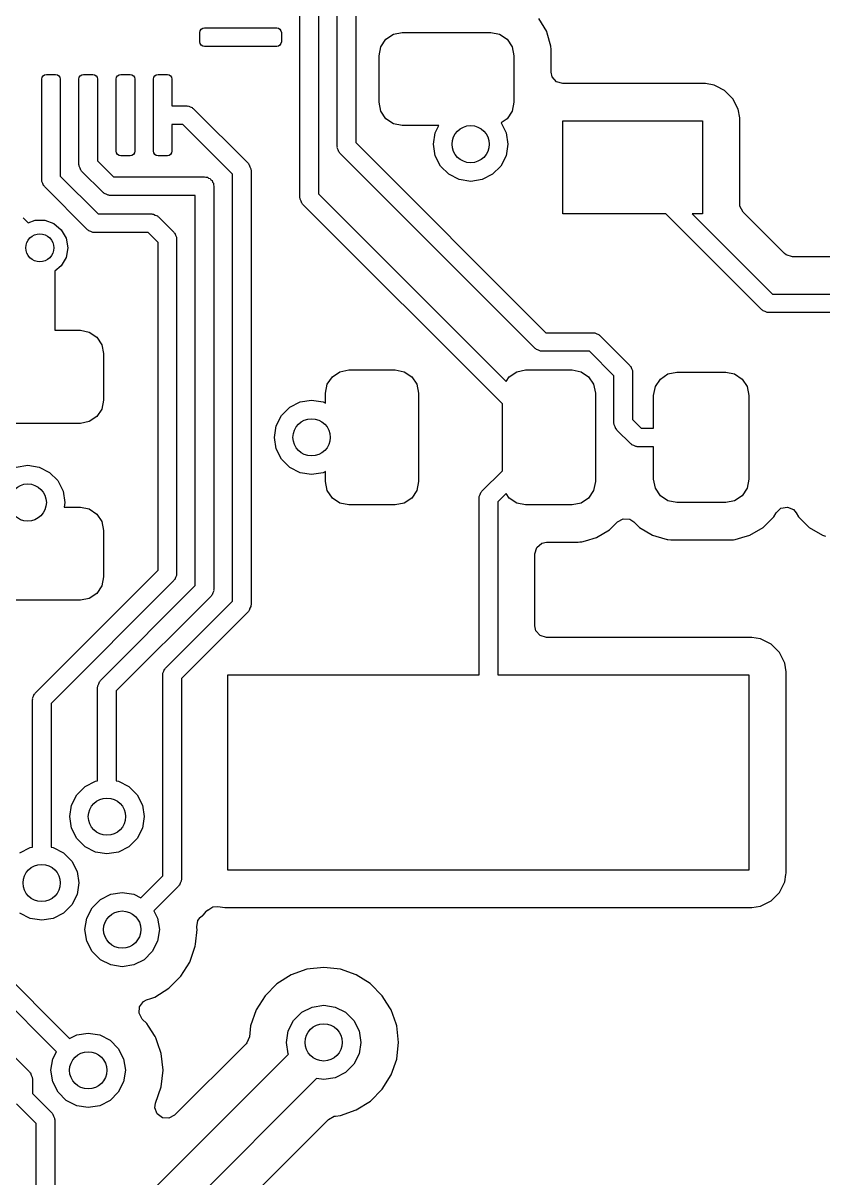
# Model space of a CAD drawing. Extents: x 0.71 to 7.56, y -5.16 to -0.79.
# Drawn here: x 4.2717 to 4.61, y -2.3802 to -1.8917 of the extents above; entities that cross this region are included whole.
import ezdxf

# ---------------------------------------------------------------- set-up
doc = ezdxf.new("R2010")
doc.units = 0
doc.header["$MEASUREMENT"] = 0
doc.layers.add('BLACK', color=7, linetype='CONTINUOUS')

msp = doc.modelspace()

# ---------------------------------------------------------------- linework, layer by layer
at = {"layer": 'BLACK', "linetype": 'CONTINUOUS'}
for p, q in [((4.4124, -1.82045), (4.4124, -1.94227)), ((4.40453, -1.9439), (4.40453, -1.82208)), ((4.38878, -1.96555), (4.38878, -1.8286)), ((4.39665, -1.82697), (4.39665, -1.96392)), ((4.49318, -1.89526), (4.48989, -1.88969)), ((4.34646, -1.89567), (4.34661, -1.89492)), ((4.34661, -1.89492), (4.34703, -1.89428)), ((4.34703, -1.89428), (4.34767, -1.89385)), ((4.34767, -1.89385), (4.34843, -1.8937)), ((4.34843, -1.8937), (4.37894, -1.8937)), ((4.37894, -1.8937), (4.37969, -1.89385)), ((4.37969, -1.89385), (4.38033, -1.89428)), ((4.38033, -1.89428), (4.38076, -1.89492)), ((4.38076, -1.89492), (4.38091, -1.89567)), ((4.34646, -1.89961), (4.34646, -1.89567)), ((4.34661, -1.90036), (4.34646, -1.89961)), ((4.38091, -1.89961), (4.38076, -1.90036)), ((4.38091, -1.89567), (4.38091, -1.89961)), ((4.42299, -1.90175), (4.42513, -1.89855)), ((4.42513, -1.89855), (4.42832, -1.89642)), ((4.42832, -1.89642), (4.43209, -1.89567)), ((4.43209, -1.89567), (4.46949, -1.89567)), ((4.46949, -1.89567), (4.47325, -1.89642)), ((4.47325, -1.89642), (4.47645, -1.89855)), ((4.47645, -1.89855), (4.47858, -1.90175)), ((4.49337, -1.89591), (4.49318, -1.89526)), ((4.49498, -1.90147), (4.49337, -1.89591)), ((4.34703, -1.901), (4.34661, -1.90036)), ((4.34767, -1.90142), (4.34703, -1.901)), ((4.34843, -1.90157), (4.34767, -1.90142)), ((4.37894, -1.90157), (4.34843, -1.90157)), ((4.37969, -1.90142), (4.37894, -1.90157)), ((4.38033, -1.901), (4.37969, -1.90142)), ((4.38076, -1.90036), (4.38033, -1.901)), ((4.42224, -1.90551), (4.42299, -1.90175)), ((4.47858, -1.90175), (4.47933, -1.90551)), ((4.4951, -1.90293), (4.49498, -1.90147)), ((4.49498, -1.90147), (4.49498, -1.90147)), ((4.4951, -1.91242), (4.4951, -1.90293)), ((4.42224, -1.9252), (4.42224, -1.90551)), ((4.47933, -1.90551), (4.47933, -1.9252)), ((4.27953, -1.91535), (4.27968, -1.9146)), ((4.27968, -1.9146), (4.2801, -1.91396)), ((4.2801, -1.91396), (4.28074, -1.91354)), ((4.28074, -1.91354), (4.2815, -1.91339)), ((4.2815, -1.91339), (4.28543, -1.91339)), ((4.28543, -1.91339), (4.28619, -1.91354)), ((4.28619, -1.91354), (4.28683, -1.91396)), ((4.28683, -1.91396), (4.28725, -1.9146)), ((4.28725, -1.9146), (4.2874, -1.91535)), ((4.29528, -1.91535), (4.29543, -1.9146)), ((4.29543, -1.9146), (4.29585, -1.91396)), ((4.29585, -1.91396), (4.29649, -1.91354)), ((4.29649, -1.91354), (4.29724, -1.91339)), ((4.29724, -1.91339), (4.30118, -1.91339)), ((4.30118, -1.91339), (4.30193, -1.91354)), ((4.30193, -1.91354), (4.30257, -1.91396)), ((4.30257, -1.91396), (4.303, -1.9146)), ((4.303, -1.9146), (4.30315, -1.91535)), ((4.31102, -1.91535), (4.31117, -1.9146)), ((4.31117, -1.9146), (4.3116, -1.91396)), ((4.3116, -1.91396), (4.31224, -1.91354)), ((4.31224, -1.91354), (4.31299, -1.91339)), ((4.31299, -1.91339), (4.31693, -1.91339)), ((4.31693, -1.91339), (4.31768, -1.91354)), ((4.31768, -1.91354), (4.31832, -1.91396)), ((4.31832, -1.91396), (4.31875, -1.9146)), ((4.31875, -1.9146), (4.3189, -1.91535)), ((4.32677, -1.91535), (4.32692, -1.9146)), ((4.32692, -1.9146), (4.32735, -1.91396)), ((4.32735, -1.91396), (4.32799, -1.91354)), ((4.32799, -1.91354), (4.32874, -1.91339)), ((4.32874, -1.91339), (4.33268, -1.91339)), ((4.33268, -1.91339), (4.33343, -1.91354)), ((4.33343, -1.91354), (4.33407, -1.91396)), ((4.33407, -1.91396), (4.3345, -1.9146)), ((4.3345, -1.9146), (4.33465, -1.91535)), ((4.49554, -1.91445), (4.4951, -1.91242)), ((4.49734, -1.91653), (4.49554, -1.91445)), ((4.27953, -1.93061), (4.27953, -1.91535)), ((4.2874, -1.91535), (4.2874, -1.93061)), ((4.29528, -1.93061), (4.29528, -1.91535)), ((4.30315, -1.91535), (4.30315, -1.93061)), ((4.31102, -1.94587), (4.31102, -1.91535)), ((4.3189, -1.91535), (4.3189, -1.94587)), ((4.32677, -1.94587), (4.32677, -1.91535)), ((4.33465, -1.91535), (4.33465, -1.92667)), ((4.49998, -1.9173), (4.49734, -1.91653)), ((4.5603, -1.9173), (4.49998, -1.9173)), ((4.56399, -1.91789), (4.5603, -1.9173)), ((4.56491, -1.91836), (4.56399, -1.91789)), ((4.56844, -1.92016), (4.56491, -1.91836)), ((4.57197, -1.92369), (4.56844, -1.92016)), ((4.56844, -1.92016), (4.56844, -1.92016)), ((4.56844, -1.92016), (4.56844, -1.92016)), ((4.57424, -1.92814), (4.57197, -1.92369)), ((4.57197, -1.92369), (4.57197, -1.92369)), ((4.57197, -1.92369), (4.57197, -1.92369)), ((4.33465, -1.92667), (4.34085, -1.92667)), ((4.34085, -1.92667), (4.34115, -1.92677)), ((4.34115, -1.92677), (4.34146, -1.92672)), ((4.34146, -1.92672), (4.34228, -1.92714)), ((4.34228, -1.92714), (4.34316, -1.92743)), ((4.34316, -1.92743), (4.34335, -1.92768)), ((4.34335, -1.92768), (4.34363, -1.92783)), ((4.34363, -1.92783), (4.36696, -1.95115)), ((4.42299, -1.92896), (4.42224, -1.9252)), ((4.42513, -1.93216), (4.42299, -1.92896)), ((4.47858, -1.92896), (4.47645, -1.93216)), ((4.47933, -1.9252), (4.47858, -1.92896)), ((4.57482, -1.93183), (4.57424, -1.92814)), ((4.27953, -1.9581), (4.27953, -1.93061)), ((4.2874, -1.93061), (4.2874, -1.95647)), ((4.29528, -1.95157), (4.29528, -1.93061)), ((4.30315, -1.93061), (4.30315, -1.94994)), ((4.42832, -1.93429), (4.42513, -1.93216)), ((4.43209, -1.93504), (4.42832, -1.93429)), ((4.47645, -1.93216), (4.47388, -1.93388)), ((4.47388, -1.93388), (4.476, -1.93805)), ((4.5, -1.97244), (4.5, -1.93307)), ((4.5, -1.93307), (4.55906, -1.93307)), ((4.55906, -1.93307), (4.55906, -1.97244)), ((4.57482, -1.96816), (4.57482, -1.93183)), ((4.57482, -1.93183), (4.57482, -1.93183)), ((4.33922, -1.93455), (4.33465, -1.93455)), ((4.33465, -1.93455), (4.33465, -1.94587)), ((4.36024, -1.95557), (4.33922, -1.93455)), ((4.44758, -1.93504), (4.43209, -1.93504)), ((4.44528, -1.94291), (4.44605, -1.93805)), ((4.44605, -1.93805), (4.44758, -1.93504)), ((4.476, -1.93805), (4.47677, -1.94291)), ((4.40463, -1.9442), (4.40453, -1.9439)), ((4.4124, -1.94227), (4.49277, -2.02264)), ((4.44605, -1.94778), (4.44528, -1.94291)), ((4.47677, -1.94291), (4.476, -1.94778)), ((4.31117, -1.94662), (4.31102, -1.94587)), ((4.3116, -1.94726), (4.31117, -1.94662)), ((4.31224, -1.94768), (4.3116, -1.94726)), ((4.31299, -1.94783), (4.31224, -1.94768)), ((4.31693, -1.94783), (4.31299, -1.94783)), ((4.31768, -1.94768), (4.31693, -1.94783)), ((4.31832, -1.94726), (4.31768, -1.94768)), ((4.31875, -1.94662), (4.31832, -1.94726)), ((4.3189, -1.94587), (4.31875, -1.94662)), ((4.32692, -1.94662), (4.32677, -1.94587)), ((4.32735, -1.94726), (4.32692, -1.94662)), ((4.32799, -1.94768), (4.32735, -1.94726)), ((4.32874, -1.94783), (4.32799, -1.94768)), ((4.33268, -1.94783), (4.32874, -1.94783)), ((4.33343, -1.94768), (4.33268, -1.94783)), ((4.33407, -1.94726), (4.33343, -1.94768)), ((4.3345, -1.94662), (4.33407, -1.94726)), ((4.33465, -1.94587), (4.3345, -1.94662)), ((4.40458, -1.94451), (4.40463, -1.9442)), ((4.40499, -1.94533), (4.40458, -1.94451)), ((4.40528, -1.94621), (4.40499, -1.94533)), ((4.40554, -1.9464), (4.40528, -1.94621)), ((4.40568, -1.94668), (4.40554, -1.9464)), ((4.48836, -2.02936), (4.40568, -1.94668)), ((4.44828, -1.95217), (4.44605, -1.94778)), ((4.476, -1.94778), (4.47376, -1.95217)), ((4.29537, -1.95188), (4.29528, -1.95157)), ((4.29532, -1.95219), (4.29537, -1.95188)), ((4.29574, -1.95301), (4.29532, -1.95219)), ((4.29603, -1.95389), (4.29574, -1.95301)), ((4.30315, -1.94994), (4.3099, -1.95669)), ((4.36696, -1.95115), (4.3671, -1.95144)), ((4.3671, -1.95144), (4.36736, -1.95162)), ((4.36736, -1.95162), (4.36764, -1.9525)), ((4.36764, -1.9525), (4.36806, -1.95332)), ((4.36806, -1.95332), (4.36801, -1.95363)), ((4.36801, -1.95363), (4.36811, -1.95394)), ((4.45177, -1.95565), (4.44828, -1.95217)), ((4.47376, -1.95217), (4.47028, -1.95565)), ((4.27963, -1.9584), (4.27953, -1.9581)), ((4.27958, -1.95871), (4.27963, -1.9584)), ((4.27999, -1.95953), (4.27958, -1.95871)), ((4.2874, -1.95647), (4.30338, -1.97244)), ((4.29628, -1.95407), (4.29603, -1.95389)), ((4.29643, -1.95436), (4.29628, -1.95407)), ((4.30548, -1.96341), (4.29643, -1.95436)), ((4.3099, -1.95669), (4.34843, -1.95669)), ((4.34843, -1.95669), (4.34902, -1.95689)), ((4.34902, -1.95689), (4.34964, -1.95689)), ((4.34964, -1.95689), (4.35015, -1.95725)), ((4.35015, -1.95725), (4.35074, -1.95744)), ((4.35074, -1.95744), (4.35111, -1.95795)), ((4.35111, -1.95795), (4.35161, -1.95832)), ((4.35161, -1.95832), (4.3518, -1.95891)), ((4.36024, -2.13616), (4.36024, -1.95557)), ((4.36811, -1.95394), (4.36811, -2.1378)), ((4.45616, -1.95789), (4.45177, -1.95565)), ((4.46102, -1.95866), (4.45616, -1.95789)), ((4.46589, -1.95789), (4.46102, -1.95866)), ((4.47028, -1.95565), (4.46589, -1.95789)), ((4.28028, -1.96041), (4.27999, -1.95953)), ((4.28054, -1.9606), (4.28028, -1.96041)), ((4.28068, -1.96088), (4.28054, -1.9606)), ((4.29896, -1.97916), (4.28068, -1.96088)), ((4.30577, -1.96356), (4.30548, -1.96341)), ((4.30595, -1.96382), (4.30577, -1.96356)), ((4.3518, -1.95891), (4.35217, -1.95941)), ((4.35217, -1.95941), (4.35217, -1.96004)), ((4.35217, -1.96004), (4.35236, -1.96063)), ((4.35236, -1.96063), (4.35236, -2.13127)), ((4.30683, -1.9641), (4.30595, -1.96382)), ((4.30765, -1.96452), (4.30683, -1.9641)), ((4.30797, -1.96447), (4.30765, -1.96452)), ((4.30827, -1.96457), (4.30797, -1.96447)), ((4.34449, -1.96457), (4.30827, -1.96457)), ((4.34449, -2.12964), (4.34449, -1.96457)), ((4.38888, -1.96585), (4.38878, -1.96555)), ((4.38883, -1.96617), (4.38888, -1.96585)), ((4.38925, -1.96699), (4.38883, -1.96617)), ((4.38953, -1.96787), (4.38925, -1.96699)), ((4.38979, -1.96805), (4.38953, -1.96787)), ((4.38993, -1.96834), (4.38979, -1.96805)), ((4.47441, -2.05281), (4.38993, -1.96834)), ((4.39665, -1.96392), (4.47597, -2.04324)), ((4.57493, -1.9692), (4.57482, -1.96816)), ((4.30338, -1.97244), (4.32615, -1.97244)), ((4.32615, -1.97244), (4.32646, -1.97254)), ((4.32646, -1.97254), (4.32677, -1.97249)), ((4.32677, -1.97249), (4.32759, -1.97291)), ((4.32759, -1.97291), (4.32847, -1.97319)), ((4.32847, -1.97319), (4.32865, -1.97345)), ((4.54364, -1.97244), (4.5, -1.97244)), ((4.58422, -2.01302), (4.54364, -1.97244)), ((4.55906, -1.97244), (4.55478, -1.97244)), ((4.55478, -1.97244), (4.58864, -2.0063)), ((4.57625, -1.97161), (4.57493, -1.9692)), ((4.59374, -1.9891), (4.57625, -1.97161)), ((4.27165, -1.9741), (4.27375, -1.97619)), ((4.27375, -1.97619), (4.27669, -1.97512)), ((4.27669, -1.97512), (4.28079, -1.97512)), ((4.28079, -1.97512), (4.28465, -1.97652)), ((4.28465, -1.97652), (4.28779, -1.97916)), ((4.32865, -1.97345), (4.32894, -1.97359)), ((4.32894, -1.97359), (4.33546, -1.98012)), ((4.28779, -1.97916), (4.28984, -1.98271)), ((4.28984, -1.98271), (4.29055, -1.98675)), ((4.29924, -1.97931), (4.29896, -1.97916)), ((4.29943, -1.97956), (4.29924, -1.97931)), ((4.30031, -1.97985), (4.29943, -1.97956)), ((4.30113, -1.98027), (4.30031, -1.97985)), ((4.30144, -1.98022), (4.30113, -1.98027)), ((4.30175, -1.98031), (4.30144, -1.98022)), ((4.32452, -1.98031), (4.30175, -1.98031)), ((4.32874, -1.98453), (4.32452, -1.98031)), ((4.33546, -1.98012), (4.33561, -1.9804)), ((4.33561, -1.9804), (4.33586, -1.98059)), ((4.33586, -1.98059), (4.33615, -1.98146)), ((4.33615, -1.98146), (4.33657, -1.98229)), ((4.33657, -1.98229), (4.33652, -1.9826)), ((4.33652, -1.9826), (4.33661, -1.9829)), ((4.33661, -1.9829), (4.33661, -2.12475)), ((4.29055, -1.98675), (4.28984, -1.99079)), ((4.32874, -2.12312), (4.32874, -1.98453)), ((4.28984, -1.99079), (4.28779, -1.99434)), ((4.59455, -1.98976), (4.59374, -1.9891)), ((4.59719, -1.99053), (4.59455, -1.98976)), ((4.67692, -1.99053), (4.59719, -1.99053)), ((4.28779, -1.99434), (4.28504, -1.99665)), ((4.28504, -1.99665), (4.28504, -2.02165)), ((4.58864, -2.0063), (4.94291, -2.0063)), ((4.58451, -2.01316), (4.58422, -2.01302)), ((4.58469, -2.01342), (4.58451, -2.01316)), ((4.58557, -2.01371), (4.58469, -2.01342)), ((4.58639, -2.01412), (4.58557, -2.01371)), ((4.58671, -2.01408), (4.58639, -2.01412)), ((4.58701, -2.01417), (4.58671, -2.01408)), ((4.94685, -2.01417), (4.58701, -2.01417)), ((4.28504, -2.02165), (4.29587, -2.02165)), ((4.29587, -2.02165), (4.29963, -2.0224)), ((4.29963, -2.0224), (4.30283, -2.02454)), ((4.30283, -2.02454), (4.30496, -2.02773)), ((4.49277, -2.02264), (4.51291, -2.02264)), ((4.51291, -2.02264), (4.51321, -2.02274)), ((4.51321, -2.02274), (4.51352, -2.02269)), ((4.51352, -2.02269), (4.51434, -2.0231)), ((4.51434, -2.0231), (4.51522, -2.02339)), ((4.51522, -2.02339), (4.51541, -2.02365)), ((4.51541, -2.02365), (4.51569, -2.02379)), ((4.51569, -2.02379), (4.52837, -2.03648)), ((4.30496, -2.02773), (4.30571, -2.0315)), ((4.30571, -2.0315), (4.30571, -2.05118)), ((4.48864, -2.0295), (4.48836, -2.02936)), ((4.48883, -2.02976), (4.48864, -2.0295)), ((4.4897, -2.03004), (4.48883, -2.02976)), ((4.49053, -2.03046), (4.4897, -2.03004)), ((4.49084, -2.03041), (4.49053, -2.03046)), ((4.49114, -2.03051), (4.49084, -2.03041)), ((4.51128, -2.03051), (4.49114, -2.03051)), ((4.52165, -2.04089), (4.51128, -2.03051)), ((4.52837, -2.03648), (4.52852, -2.03676)), ((4.52852, -2.03676), (4.52878, -2.03695)), ((4.40036, -2.04446), (4.40249, -2.04127)), ((4.40249, -2.04127), (4.40568, -2.03914)), ((4.40568, -2.03914), (4.40945, -2.03839)), ((4.40945, -2.03839), (4.42913, -2.03839)), ((4.42913, -2.03839), (4.4329, -2.03914)), ((4.4329, -2.03914), (4.43609, -2.04127)), ((4.43609, -2.04127), (4.43823, -2.04446)), ((4.47597, -2.04324), (4.47729, -2.04127)), ((4.47729, -2.04127), (4.48049, -2.03914)), ((4.48049, -2.03914), (4.48425, -2.03839)), ((4.48425, -2.03839), (4.50394, -2.03839)), ((4.50394, -2.03839), (4.5077, -2.03914)), ((4.5077, -2.03914), (4.5109, -2.04127)), ((4.5109, -2.04127), (4.51303, -2.04446)), ((4.52165, -2.06102), (4.52165, -2.04089)), ((4.52878, -2.03695), (4.52906, -2.03782)), ((4.52906, -2.03782), (4.52948, -2.03864)), ((4.52948, -2.03864), (4.52943, -2.03896)), ((4.52943, -2.03896), (4.52953, -2.03926)), ((4.52953, -2.03926), (4.52953, -2.05939)), ((4.54127, -2.04225), (4.54446, -2.04012)), ((4.54446, -2.04012), (4.54823, -2.03937)), ((4.54823, -2.03937), (4.5689, -2.03937)), ((4.5689, -2.03937), (4.57266, -2.04012)), ((4.57266, -2.04012), (4.57586, -2.04225)), ((4.39961, -2.04823), (4.40036, -2.04446)), ((4.43823, -2.04446), (4.43898, -2.04823)), ((4.51303, -2.04446), (4.51378, -2.04823)), ((4.53839, -2.04921), (4.53914, -2.04545)), ((4.53914, -2.04545), (4.54127, -2.04225)), ((4.57586, -2.04225), (4.57799, -2.04545)), ((4.57799, -2.04545), (4.57874, -2.04921)), ((4.30571, -2.05118), (4.30496, -2.05495)), ((4.38883, -2.05195), (4.3937, -2.05118)), ((4.3937, -2.05118), (4.39857, -2.05195)), ((4.39961, -2.05248), (4.39961, -2.04823)), ((4.43898, -2.04823), (4.43898, -2.08563)), ((4.51378, -2.04823), (4.51378, -2.08563)), ((4.53839, -2.06299), (4.53839, -2.04921)), ((4.57874, -2.04921), (4.57874, -2.08465)), ((4.30496, -2.05495), (4.30283, -2.05814)), ((4.38096, -2.05767), (4.38444, -2.05419)), ((4.38444, -2.05419), (4.38883, -2.05195)), ((4.39857, -2.05195), (4.39961, -2.05248)), ((4.47441, -2.08105), (4.47441, -2.05281)), ((4.29587, -2.06102), (4.25846, -2.06102)), ((4.29963, -2.06027), (4.29587, -2.06102)), ((4.30283, -2.05814), (4.29963, -2.06027)), ((4.37872, -2.06206), (4.38096, -2.05767)), ((4.52175, -2.06133), (4.52165, -2.06102)), ((4.52953, -2.05939), (4.53313, -2.06299)), ((4.37795, -2.06693), (4.37872, -2.06206)), ((4.5217, -2.06164), (4.52175, -2.06133)), ((4.52212, -2.06246), (4.5217, -2.06164)), ((4.52241, -2.06334), (4.52212, -2.06246)), ((4.52266, -2.06352), (4.52241, -2.06334)), ((4.52281, -2.06381), (4.52266, -2.06352)), ((4.52871, -2.06971), (4.52281, -2.06381)), ((4.53313, -2.06299), (4.53839, -2.06299)), ((4.37872, -2.0718), (4.37795, -2.06693)), ((4.529, -2.06986), (4.52871, -2.06971)), ((4.52918, -2.07011), (4.529, -2.06986)), ((4.53006, -2.0704), (4.52918, -2.07011)), ((4.53088, -2.07082), (4.53006, -2.0704)), ((4.53119, -2.07077), (4.53088, -2.07082)), ((4.5315, -2.07087), (4.53119, -2.07077)), ((4.53839, -2.07087), (4.5315, -2.07087)), ((4.53839, -2.08465), (4.53839, -2.07087)), ((4.38096, -2.07619), (4.37872, -2.0718)), ((4.26876, -2.07951), (4.27362, -2.07874)), ((4.27362, -2.07874), (4.27849, -2.07951)), ((4.27849, -2.07951), (4.28288, -2.08175)), ((4.38444, -2.07967), (4.38096, -2.07619)), ((4.38883, -2.08191), (4.38444, -2.07967)), ((4.28288, -2.08175), (4.28636, -2.08523)), ((4.28636, -2.08523), (4.2886, -2.08962)), ((4.3937, -2.08268), (4.38883, -2.08191)), ((4.39857, -2.08191), (4.3937, -2.08268)), ((4.39961, -2.08138), (4.39857, -2.08191)), ((4.39961, -2.08563), (4.39961, -2.08138)), ((4.40036, -2.0894), (4.39961, -2.08563)), ((4.43898, -2.08563), (4.43823, -2.0894)), ((4.46572, -2.08974), (4.47441, -2.08105)), ((4.51378, -2.08563), (4.51303, -2.0894)), ((4.53914, -2.08841), (4.53839, -2.08465)), ((4.57874, -2.08465), (4.57799, -2.08841)), ((4.2886, -2.08962), (4.28937, -2.09449)), ((4.40249, -2.09259), (4.40036, -2.0894)), ((4.43823, -2.0894), (4.43609, -2.09259)), ((4.46503, -2.09108), (4.46532, -2.09021)), ((4.46532, -2.09021), (4.46558, -2.09002)), ((4.46558, -2.09002), (4.46572, -2.08974)), ((4.47597, -2.09062), (4.47244, -2.09415)), ((4.47729, -2.09259), (4.47597, -2.09062)), ((4.51303, -2.0894), (4.5109, -2.09259)), ((4.54127, -2.09161), (4.53914, -2.08841)), ((4.57799, -2.08841), (4.57586, -2.09161)), ((4.28937, -2.09449), (4.28906, -2.09646)), ((4.40568, -2.09472), (4.40249, -2.09259)), ((4.40945, -2.09547), (4.40568, -2.09472)), ((4.42913, -2.09547), (4.40945, -2.09547)), ((4.4329, -2.09472), (4.42913, -2.09547)), ((4.43609, -2.09259), (4.4329, -2.09472)), ((4.46457, -2.09252), (4.46467, -2.09222)), ((4.46457, -2.16732), (4.46457, -2.09252)), ((4.46462, -2.0919), (4.46503, -2.09108)), ((4.46467, -2.09222), (4.46462, -2.0919)), ((4.47244, -2.09415), (4.47244, -2.16732)), ((4.48049, -2.09472), (4.47729, -2.09259)), ((4.48425, -2.09547), (4.48049, -2.09472)), ((4.50394, -2.09547), (4.48425, -2.09547)), ((4.5077, -2.09472), (4.50394, -2.09547)), ((4.5109, -2.09259), (4.5077, -2.09472)), ((4.54446, -2.09374), (4.54127, -2.09161)), ((4.54823, -2.09449), (4.54446, -2.09374)), ((4.5689, -2.09449), (4.54823, -2.09449)), ((4.57266, -2.09374), (4.5689, -2.09449)), ((4.57586, -2.09161), (4.57266, -2.09374)), ((4.28906, -2.09646), (4.29587, -2.09646)), ((4.29587, -2.09646), (4.29963, -2.09721)), ((4.29963, -2.09721), (4.30283, -2.09934)), ((4.30283, -2.09934), (4.30496, -2.10253)), ((4.58929, -2.10047), (4.59029, -2.09879)), ((4.59029, -2.09879), (4.5923, -2.09691)), ((4.5923, -2.09691), (4.595, -2.09642)), ((4.595, -2.09642), (4.59755, -2.09747)), ((4.59755, -2.09747), (4.59869, -2.09879)), ((4.59869, -2.09879), (4.59968, -2.10047)), ((4.30496, -2.10253), (4.30571, -2.1063)), ((4.51976, -2.10603), (4.52141, -2.10437)), ((4.52141, -2.10437), (4.52312, -2.10266)), ((4.52312, -2.10266), (4.52554, -2.10134)), ((4.52554, -2.10134), (4.52828, -2.10154)), ((4.52828, -2.10154), (4.53003, -2.10266)), ((4.53003, -2.10266), (4.53241, -2.10504)), ((4.53241, -2.10504), (4.53241, -2.10504)), ((4.53241, -2.10504), (4.53241, -2.10504)), ((4.53241, -2.10504), (4.53798, -2.10834)), ((4.57915, -2.10834), (4.58472, -2.10504)), ((4.58472, -2.10504), (4.58929, -2.10047)), ((4.59968, -2.10047), (4.59968, -2.10047)), ((4.59968, -2.10047), (4.60426, -2.10504)), ((4.60426, -2.10504), (4.60426, -2.10504)), ((4.60426, -2.10504), (4.60426, -2.10504)), ((4.60426, -2.10504), (4.60983, -2.10834)), ((4.30571, -2.1063), (4.30571, -2.12598)), ((4.50961, -2.11065), (4.51419, -2.10932)), ((4.51419, -2.10932), (4.51976, -2.10603)), ((4.53798, -2.10834), (4.53932, -2.10873)), ((4.53932, -2.10873), (4.54419, -2.11014)), ((4.54419, -2.11014), (4.54419, -2.11014)), ((4.54419, -2.11014), (4.54419, -2.11014)), ((4.54419, -2.11014), (4.54436, -2.11016)), ((4.54436, -2.11016), (4.54564, -2.11026)), ((4.57221, -2.1102), (4.57294, -2.11014)), ((4.57294, -2.11014), (4.57576, -2.10932)), ((4.57294, -2.11014), (4.57294, -2.11014)), ((4.57294, -2.11014), (4.57294, -2.11014)), ((4.57576, -2.10932), (4.57915, -2.10834)), ((4.60983, -2.10834), (4.61117, -2.10873)), ((4.48821, -2.11612), (4.48898, -2.11348)), ((4.48898, -2.11348), (4.49106, -2.11168)), ((4.49106, -2.11168), (4.49309, -2.11124)), ((4.49309, -2.11124), (4.50652, -2.11124)), ((4.50652, -2.11124), (4.50725, -2.11118)), ((4.50725, -2.11118), (4.50798, -2.11113)), ((4.50798, -2.11113), (4.50961, -2.11065)), ((4.50798, -2.11113), (4.50798, -2.11113)), ((4.50798, -2.11113), (4.50798, -2.11113)), ((4.54564, -2.11026), (4.54564, -2.11026)), ((4.54564, -2.11026), (4.57148, -2.11026)), ((4.57148, -2.11026), (4.57221, -2.1102)), ((4.48821, -2.14667), (4.48821, -2.11612)), ((4.27676, -2.1751), (4.32874, -2.12312)), ((4.33661, -2.12475), (4.33652, -2.12505)), ((4.33546, -2.12753), (4.28348, -2.17951)), ((4.30434, -2.16979), (4.34449, -2.12964)), ((4.30571, -2.12598), (4.30496, -2.12975)), ((4.33561, -2.12725), (4.33546, -2.12753)), ((4.33586, -2.12706), (4.33561, -2.12725)), ((4.33615, -2.12619), (4.33586, -2.12706)), ((4.33657, -2.12536), (4.33615, -2.12619)), ((4.33652, -2.12505), (4.33657, -2.12536)), ((4.30283, -2.13294), (4.29963, -2.13508)), ((4.30496, -2.12975), (4.30283, -2.13294)), ((4.35121, -2.13406), (4.31106, -2.1742)), ((4.35135, -2.13377), (4.35121, -2.13406)), ((4.35161, -2.13359), (4.35135, -2.13377)), ((4.3519, -2.13271), (4.35161, -2.13359)), ((4.35231, -2.13189), (4.3519, -2.13271)), ((4.35236, -2.13127), (4.35226, -2.13157)), ((4.35226, -2.13157), (4.35231, -2.13189)), ((4.29587, -2.13583), (4.25846, -2.13583)), ((4.29963, -2.13508), (4.29587, -2.13583)), ((4.3319, -2.1645), (4.36024, -2.13616)), ((4.36764, -2.13923), (4.36736, -2.14011)), ((4.36806, -2.13841), (4.36764, -2.13923)), ((4.36811, -2.1378), (4.36801, -2.1381)), ((4.36801, -2.1381), (4.36806, -2.13841)), ((4.36696, -2.14058), (4.33862, -2.16892)), ((4.3671, -2.1403), (4.36696, -2.14058)), ((4.36736, -2.14011), (4.3671, -2.1403)), ((4.48865, -2.1487), (4.48821, -2.14667)), ((4.49045, -2.15078), (4.48865, -2.1487)), ((4.49309, -2.15156), (4.49045, -2.15078)), ((4.57998, -2.15156), (4.49309, -2.15156)), ((4.58367, -2.15214), (4.57998, -2.15156)), ((4.57998, -2.15156), (4.57998, -2.15156)), ((4.5851, -2.15287), (4.58367, -2.15214)), ((4.58812, -2.15441), (4.5851, -2.15287)), ((4.59166, -2.15794), (4.58812, -2.15441)), ((4.58812, -2.15441), (4.58812, -2.15441)), ((4.58812, -2.15441), (4.58812, -2.15441)), ((4.59392, -2.16239), (4.59166, -2.15794)), ((4.59166, -2.15794), (4.59166, -2.15794)), ((4.59166, -2.15794), (4.59166, -2.15794)), ((4.59451, -2.16608), (4.59392, -2.16239)), ((4.33075, -2.16729), (4.33084, -2.16698)), ((4.33075, -2.25239), (4.33075, -2.16729)), ((4.33079, -2.16667), (4.33121, -2.16585)), ((4.33084, -2.16698), (4.33079, -2.16667)), ((4.33121, -2.16585), (4.3315, -2.16497)), ((4.3315, -2.16497), (4.33175, -2.16478)), ((4.33175, -2.16478), (4.3319, -2.1645)), ((4.35827, -2.25), (4.35827, -2.16732)), ((4.35827, -2.16732), (4.46457, -2.16732)), ((4.47244, -2.16732), (4.57874, -2.16732)), ((4.57874, -2.16732), (4.57874, -2.25)), ((4.59451, -2.25124), (4.59451, -2.16608)), ((4.30319, -2.17257), (4.30328, -2.17227)), ((4.30319, -2.21222), (4.30319, -2.17257)), ((4.30324, -2.17196), (4.30365, -2.17114)), ((4.30328, -2.17227), (4.30324, -2.17196)), ((4.30365, -2.17114), (4.30394, -2.17026)), ((4.30394, -2.17026), (4.3042, -2.17007)), ((4.3042, -2.17007), (4.30434, -2.16979)), ((4.33862, -2.16892), (4.33862, -2.25402)), ((4.27561, -2.17788), (4.27571, -2.17758)), ((4.27561, -2.22744), (4.27561, -2.17788)), ((4.27566, -2.17726), (4.27608, -2.17644)), ((4.27571, -2.17758), (4.27566, -2.17726)), ((4.27608, -2.17644), (4.27636, -2.17556)), ((4.27636, -2.17556), (4.27662, -2.17538)), ((4.27662, -2.17538), (4.27676, -2.1751)), ((4.31106, -2.1742), (4.31106, -2.21222)), ((4.28348, -2.17951), (4.28348, -2.22748)), ((4.29787, -2.21461), (4.30226, -2.21237)), ((4.30226, -2.21237), (4.30319, -2.21222)), ((4.31106, -2.21222), (4.31199, -2.21237)), ((4.31199, -2.21237), (4.31638, -2.21461)), ((4.29438, -2.21809), (4.29787, -2.21461)), ((4.31638, -2.21461), (4.31986, -2.21809)), ((4.29138, -2.22735), (4.29215, -2.22248)), ((4.29215, -2.22248), (4.29438, -2.21809)), ((4.31986, -2.21809), (4.3221, -2.22248)), ((4.3221, -2.22248), (4.32287, -2.22735)), ((4.29215, -2.23222), (4.29138, -2.22735)), ((4.32287, -2.22735), (4.3221, -2.23222)), ((4.27559, -2.2275), (4.27561, -2.22744)), ((4.27559, -2.24028), (4.27559, -2.2275)), ((4.28348, -2.22748), (4.28346, -2.22754)), ((4.28346, -2.22754), (4.28346, -2.24028)), ((4.29438, -2.23661), (4.29215, -2.23222)), ((4.3221, -2.23222), (4.31986, -2.23661)), ((4.29787, -2.24009), (4.29438, -2.23661)), ((4.31986, -2.23661), (4.31638, -2.24009)), ((4.27027, -2.24266), (4.27466, -2.24042)), ((4.27466, -2.24042), (4.27559, -2.24028)), ((4.28346, -2.24028), (4.28439, -2.24042)), ((4.28439, -2.24042), (4.28878, -2.24266)), ((4.30226, -2.24233), (4.29787, -2.24009)), ((4.31638, -2.24009), (4.31199, -2.24233)), ((4.28878, -2.24266), (4.29227, -2.24614)), ((4.29227, -2.24614), (4.2945, -2.25053)), ((4.30712, -2.2431), (4.30226, -2.24233)), ((4.31199, -2.24233), (4.30712, -2.2431)), ((4.2945, -2.25053), (4.29528, -2.2554)), ((4.57874, -2.25), (4.35827, -2.25)), ((4.5944, -2.25189), (4.59451, -2.25124)), ((4.29528, -2.2554), (4.2945, -2.26027)), ((4.32146, -2.26167), (4.33075, -2.25239)), ((4.33761, -2.25652), (4.33747, -2.2568)), ((4.33787, -2.25633), (4.33761, -2.25652)), ((4.33815, -2.25545), (4.33787, -2.25633)), ((4.33857, -2.25463), (4.33815, -2.25545)), ((4.33862, -2.25402), (4.33852, -2.25432)), ((4.33852, -2.25432), (4.33857, -2.25463)), ((4.59166, -2.25938), (4.59392, -2.25493)), ((4.59392, -2.25493), (4.5944, -2.25189)), ((4.59392, -2.25493), (4.59392, -2.25493)), ((4.59392, -2.25493), (4.59392, -2.25493)), ((4.2945, -2.26027), (4.29227, -2.26466)), ((4.30433, -2.26238), (4.30872, -2.26014)), ((4.30872, -2.26014), (4.31358, -2.25937)), ((4.31358, -2.25937), (4.31845, -2.26014)), ((4.31845, -2.26014), (4.32146, -2.26167)), ((4.33747, -2.2568), (4.32703, -2.26724)), ((4.58812, -2.26292), (4.59166, -2.25938)), ((4.29227, -2.26466), (4.28878, -2.26814)), ((4.2986, -2.27025), (4.30084, -2.26586)), ((4.30084, -2.26586), (4.30433, -2.26238)), ((4.34976, -2.26685), (4.35195, -2.26544)), ((4.35195, -2.26544), (4.35409, -2.2653)), ((4.35409, -2.2653), (4.35496, -2.26544)), ((4.35496, -2.26544), (4.35703, -2.26577)), ((4.35703, -2.26577), (4.57998, -2.26577)), ((4.57998, -2.26577), (4.58367, -2.26518)), ((4.58367, -2.26518), (4.58812, -2.26292)), ((4.27466, -2.27038), (4.27027, -2.26814)), ((4.27953, -2.27115), (4.27466, -2.27038)), ((4.28439, -2.27038), (4.27953, -2.27115)), ((4.28878, -2.26814), (4.28439, -2.27038)), ((4.29783, -2.27512), (4.2986, -2.27025)), ((4.32703, -2.26724), (4.32856, -2.27025)), ((4.32856, -2.27025), (4.32933, -2.27512)), ((4.34517, -2.274), (4.34564, -2.27129)), ((4.34564, -2.27129), (4.34657, -2.27)), ((4.34657, -2.27), (4.34675, -2.26982)), ((4.34675, -2.26982), (4.34756, -2.26917)), ((4.34756, -2.26917), (4.34772, -2.26906)), ((4.34772, -2.26906), (4.34781, -2.26896)), ((4.34781, -2.26896), (4.34793, -2.26882)), ((4.34793, -2.26882), (4.34906, -2.26752)), ((4.34906, -2.26752), (4.34917, -2.26739)), ((4.34917, -2.26739), (4.34961, -2.26695)), ((4.34961, -2.26695), (4.34964, -2.26693)), ((4.34961, -2.26695), (4.34961, -2.26695)), ((4.34964, -2.26693), (4.34965, -2.26692)), ((4.34965, -2.26692), (4.34974, -2.26683)), ((4.34974, -2.26683), (4.34976, -2.26685)), ((4.2986, -2.27999), (4.29783, -2.27512)), ((4.32933, -2.27512), (4.32856, -2.27999)), ((4.34461, -2.28125), (4.3453, -2.27512)), ((4.34522, -2.27441), (4.34517, -2.274)), ((4.3453, -2.27512), (4.34522, -2.27441)), ((4.3453, -2.27512), (4.3453, -2.27512)), ((4.30084, -2.28438), (4.2986, -2.27999)), ((4.32856, -2.27999), (4.32632, -2.28438)), ((4.25593, -2.28581), (4.29132, -2.3212)), ((4.30433, -2.28786), (4.30084, -2.28438)), ((4.32632, -2.28438), (4.32284, -2.28786)), ((4.34216, -2.28888), (4.3445, -2.28218)), ((4.3445, -2.28218), (4.34461, -2.28125)), ((4.28575, -2.32677), (4.2492, -2.29022)), ((4.30872, -2.2901), (4.30433, -2.28786)), ((4.31358, -2.29087), (4.30872, -2.2901)), ((4.31845, -2.2901), (4.31358, -2.29087)), ((4.32284, -2.28786), (4.31845, -2.2901)), ((4.33838, -2.29489), (4.34216, -2.28888)), ((4.33336, -2.29991), (4.33838, -2.29489)), ((4.38506, -2.29428), (4.37904, -2.29806)), ((4.39176, -2.29193), (4.38506, -2.29428)), ((4.39882, -2.29114), (4.39176, -2.29193)), ((4.39176, -2.29193), (4.39176, -2.29193)), ((4.40588, -2.29193), (4.39882, -2.29114)), ((4.39882, -2.29114), (4.39882, -2.29114)), ((4.41258, -2.29428), (4.40588, -2.29193)), ((4.40588, -2.29193), (4.40588, -2.29193)), ((4.41843, -2.29796), (4.41258, -2.29428)), ((4.32734, -2.30369), (4.33336, -2.29991)), ((4.37904, -2.29806), (4.37402, -2.30308)), ((4.41859, -2.29806), (4.41843, -2.29796)), ((4.42361, -2.30308), (4.41859, -2.29806)), ((4.24018, -2.30107), (4.27442, -2.33531)), ((4.3226, -2.30559), (4.32391, -2.30489)), ((4.32391, -2.30489), (4.32572, -2.30426)), ((4.32572, -2.30426), (4.32734, -2.30369)), ((4.32734, -2.30369), (4.32734, -2.30369)), ((4.37402, -2.30308), (4.37024, -2.30909)), ((4.42561, -2.30626), (4.42361, -2.30308)), ((4.32075, -2.31054), (4.32095, -2.3078)), ((4.32095, -2.3078), (4.3226, -2.30559)), ((4.37024, -2.30909), (4.3679, -2.3158)), ((4.38608, -2.3136), (4.38956, -2.31011)), ((4.38956, -2.31011), (4.39395, -2.30788)), ((4.39395, -2.30788), (4.39882, -2.30711)), ((4.39882, -2.30711), (4.40369, -2.30788)), ((4.40369, -2.30788), (4.40808, -2.31011)), ((4.40808, -2.31011), (4.41156, -2.3136)), ((4.42712, -2.30865), (4.42561, -2.30626)), ((4.42739, -2.30909), (4.42712, -2.30865)), ((4.42945, -2.31496), (4.42739, -2.30909)), ((4.32207, -2.31295), (4.32075, -2.31054)), ((4.32399, -2.31487), (4.32207, -2.31295)), ((4.32472, -2.31603), (4.32399, -2.31487)), ((4.38384, -2.31799), (4.38608, -2.3136)), ((4.41156, -2.3136), (4.4138, -2.31799)), ((4.42974, -2.3158), (4.42945, -2.31496)), ((4.29132, -2.3212), (4.29433, -2.31967)), ((4.29433, -2.31967), (4.29919, -2.3189)), ((4.29919, -2.3189), (4.30406, -2.31967)), ((4.30406, -2.31967), (4.30845, -2.32191)), ((4.32746, -2.32039), (4.32472, -2.31603)), ((4.3679, -2.3158), (4.36737, -2.32053)), ((4.38307, -2.32285), (4.38384, -2.31799)), ((4.4138, -2.31799), (4.41457, -2.32285)), ((4.43053, -2.32285), (4.42974, -2.3158)), ((4.42974, -2.3158), (4.42974, -2.3158)), ((4.30845, -2.32191), (4.31193, -2.32539)), ((4.32777, -2.32088), (4.32746, -2.32039)), ((4.32853, -2.32306), (4.32777, -2.32088)), ((4.33011, -2.32759), (4.32853, -2.32306)), ((4.36597, -2.32343), (4.33577, -2.35363)), ((4.3663, -2.32306), (4.36597, -2.32343)), ((4.36737, -2.32053), (4.3663, -2.32306)), ((4.38384, -2.32772), (4.38307, -2.32285)), ((4.41457, -2.32285), (4.4138, -2.32772)), ((4.42975, -2.32986), (4.43053, -2.32285)), ((4.43053, -2.32285), (4.43053, -2.32285)), ((4.2739, -2.4378), (4.38389, -2.32781)), ((4.28344, -2.33465), (4.28422, -2.32978)), ((4.28422, -2.32978), (4.28575, -2.32677)), ((4.31193, -2.32539), (4.31417, -2.32978)), ((4.31417, -2.32978), (4.31494, -2.33465)), ((4.33091, -2.33465), (4.33011, -2.32759)), ((4.33011, -2.32759), (4.33011, -2.32759)), ((4.38389, -2.32781), (4.38384, -2.32772)), ((4.4138, -2.32772), (4.41156, -2.33211)), ((4.42739, -2.33662), (4.42974, -2.32991)), ((4.42974, -2.32991), (4.42975, -2.32986)), ((4.28422, -2.33951), (4.28344, -2.33465)), ((4.31494, -2.33465), (4.31417, -2.33951)), ((4.33011, -2.3417), (4.33091, -2.33465)), ((4.33091, -2.33465), (4.33091, -2.33465)), ((4.41156, -2.33211), (4.40808, -2.33559)), ((4.27442, -2.33531), (4.27456, -2.33559)), ((4.27456, -2.33559), (4.27482, -2.33578)), ((4.27482, -2.33578), (4.2751, -2.33666)), ((4.2751, -2.33666), (4.27552, -2.33748)), ((4.27552, -2.33748), (4.27547, -2.33779)), ((4.27547, -2.33779), (4.27557, -2.33809)), ((4.27557, -2.33809), (4.27557, -2.34443)), ((4.39584, -2.33813), (4.28273, -2.45124)), ((4.28645, -2.3439), (4.28422, -2.33951)), ((4.31417, -2.33951), (4.31193, -2.3439)), ((4.39882, -2.3386), (4.39584, -2.33813)), ((4.40369, -2.33783), (4.39882, -2.3386)), ((4.40808, -2.33559), (4.40369, -2.33783)), ((4.42361, -2.34263), (4.42739, -2.33662)), ((4.27557, -2.34443), (4.28389, -2.35275)), ((4.28994, -2.34739), (4.28645, -2.3439)), ((4.31193, -2.3439), (4.30845, -2.34739)), ((4.32771, -2.34856), (4.33011, -2.3417)), ((4.33011, -2.3417), (4.33011, -2.3417)), ((4.41859, -2.34765), (4.42361, -2.34263)), ((4.27717, -2.35716), (4.26885, -2.34884)), ((4.29433, -2.34962), (4.28994, -2.34739)), ((4.30845, -2.34739), (4.30406, -2.34962)), ((4.32745, -2.35052), (4.32771, -2.34856)), ((4.41258, -2.35143), (4.41859, -2.34765)), ((4.28389, -2.35275), (4.28403, -2.35303)), ((4.28403, -2.35303), (4.28429, -2.35322)), ((4.28429, -2.35322), (4.28457, -2.35409)), ((4.28457, -2.35409), (4.28499, -2.35491)), ((4.29919, -2.35039), (4.29433, -2.34962)), ((4.30406, -2.34962), (4.29919, -2.35039)), ((4.32841, -2.3531), (4.32745, -2.35052)), ((4.33061, -2.35475), (4.32841, -2.3531)), ((4.33577, -2.35363), (4.33336, -2.35495)), ((4.40086, -2.35541), (4.40327, -2.35409)), ((4.40327, -2.35409), (4.40376, -2.35401)), ((4.40376, -2.35401), (4.40588, -2.35377)), ((4.40588, -2.35377), (4.41258, -2.35143)), ((4.27717, -2.4027), (4.27717, -2.35716)), ((4.28499, -2.35491), (4.28494, -2.35523)), ((4.28494, -2.35523), (4.28504, -2.35553)), ((4.28504, -2.35553), (4.28504, -2.40433)), ((4.29509, -2.46118), (4.40086, -2.35541)), ((4.33336, -2.35495), (4.33061, -2.35475))]:
    msp.add_line(p, q, dxfattribs=at)
at = {"layer": 'BLACK'}
for centre, radius in [((4.46102, -1.94291), 0.007874), ((4.27874, -1.98675), 0.005906), ((4.3937, -2.06693), 0.007874), ((4.27362, -2.09449), 0.007874), ((4.30712, -2.22735), 0.007874), ((4.27953, -2.2554), 0.007874), ((4.31358, -2.27512), 0.007874), ((4.39882, -2.32285), 0.007874), ((4.29919, -2.33465), 0.007874)]:
    msp.add_circle(centre, radius, dxfattribs=at)

doc.saveas('drawing.dxf')
